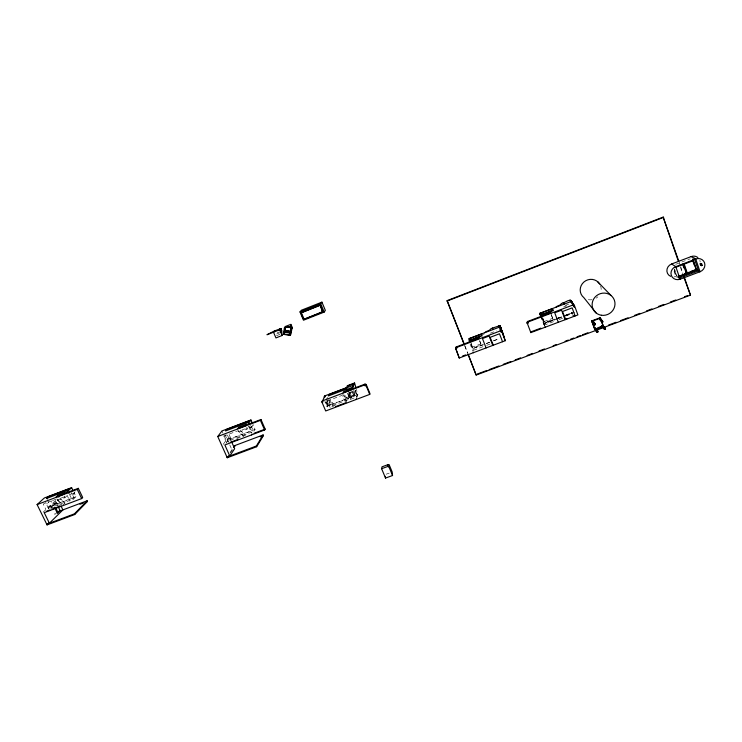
<?xml version="1.0" encoding="UTF-8"?>
<svg xmlns="http://www.w3.org/2000/svg" width="742" height="742" viewBox="0 0 742 742"><rect width="100%" height="100%" fill="white"/><g stroke="black" fill="none" stroke-linecap="round" stroke-linejoin="round"><path stroke-width="0.56" stroke-dasharray="3.71 2.78" d="M356.781 397.656L357.857 394.54L356.364 389.281M348.007 393.548L350.447 399.372L356.605 397.053L357.329 394.957L355.316 390.125M344.056 394.874L345.809 399.048L353.869 396.015L354.342 394.688L353.044 391.563M350.447 399.372L351.216 397.258L349.204 392.435M329.977 399.817L332.425 405.614L349.834 399.048L350.382 397.573L348.369 392.759M346.013 402.702L346.579 401.19L342.618 393.909M345.809 399.048L346.319 397.712L345.011 394.596M67.847 493.161L72.354 495.164L75.081 491.77M332.425 405.614L333.065 404.102L331.266 399.836M328.687 399.484L330.709 404.288L330.385 405.049L326.87 406.375L324.829 401.561M251.343 427.846L253.115 424.739L251.343 427.846L246.724 425.769M328.001 405.716L329.021 405.197L328.075 405.559L326.591 408.898M326.87 406.375L327.203 405.614L330.709 404.288M349.881 392.982L355.168 390.978L355.501 390.255L356.577 394.364L351.291 396.358L349.881 392.982L350.224 392.249L354.444 390.654M253.857 431.26L255.062 429.405L253.217 425.212M227.451 435.146L229.779 440.386L252.039 431.983L253.105 430.351L251.26 426.158M230.474 452.982L233.053 449.179M239.165 432.178L246.965 429.228L247.949 427.763L240.185 430.703L239.165 432.178L238.395 430.453M230.039 452.462L233.016 448.094M229.779 440.386L230.966 438.707L253.105 430.351M226.004 443.345L229.872 437.91L231.179 440.85M223.184 444.402L227.098 438.958L229.872 437.91M72.772 499.811L75.972 496.667L74.042 492.651M47.108 499.459L51.022 507.482L71.983 499.57L73.968 497.632L71.547 492.614M56.921 512.425L54.852 514.438L53.387 511.433M62.977 505.042L65.018 503.057L58.692 497.057M72.354 495.164L74.608 492.976M57.616 500.46L64.962 497.687L66.78 495.944L59.471 498.707L57.616 500.46L56.819 498.819M51.022 507.482L53.099 505.506L51.161 501.518M53.563 505.441L56.327 502.816L57.774 505.803M48.174 508.956L57.95 499.7L60.427 504.801M43.157 512.193L55.372 500.674L57.95 499.7M277.267 332.75L279.252 331.971M276.683 333.974L279.669 332.806M276.478 335.709L280.457 334.15M481.864 334.79L484.674 333.724M490.36 333.167L496.528 330.83M565.2 305.454L570.283 303.524M675.712 264.3L690.19 258.819M563.577 306.975L566.721 305.778M51.486 500.952L43.259 504.068L45.735 509.133M52.506 500.562L56.624 499.004L62.18 504.282M56.327 502.816L53.73 503.79L55.186 506.777M327.343 400.921L342.016 395.384L345.512 401.784M75.972 496.667L48.703 506.962L46.755 502.983M480.992 343.843L472.645 346.996L472.765 348.1L481.159 344.928L479.749 340.624M50.948 506.434L73.968 497.632M255.062 429.405L226.115 440.331L223.333 434.089M544.025 321.583L552.558 318.364L553.087 319.329L544.507 322.566L542.634 317.854M483.302 344.613L472.858 348.555L473.053 350.307M486.409 343.444L489.46 342.294M493.578 340.736L498.893 338.732M483.2 344.789L472.858 348.555L471.087 343.796M486.353 343.592L490.091 342.183M493.541 340.875L499.561 338.602M54.24 507.12L48.851 509.151L45.401 502.093M58.544 505.497L65.018 503.057M236.791 438.615L245.37 435.378L239.035 429.126M571.73 313.727L571.359 312.707L572.407 312.317M346.319 397.712L354.342 394.688M555.155 319.032L543.404 323.466L544.442 325.627M556.222 318.624L561.564 316.611M565.84 314.998L572.249 312.586M543.496 323.66L555.072 319.292M558.188 318.021L562.065 316.658M563.605 316.073L571.822 312.976M471.068 344.316L473.405 350.317L485.481 345.763M486.65 345.345L490.425 343.917M543.552 323.864L555.304 319.431M556.37 319.032L561.713 317.019M565.988 315.406L572.536 312.957M557.548 318.819L543.645 324.059L541.512 318.42M558.615 318.42L561.824 317.205M566.1 315.591L574.66 312.373M565.404 316.111L572.787 313.328M357.857 394.54L327.955 405.809L326.378 401.867M333.065 404.102L350.382 397.573M351.216 397.258L357.329 394.957M541.92 318.401L544.572 325.024L555.888 320.757M559.088 319.579L562.946 318.123M335.31 405.429L331.21 406.978L327.129 397.332M386.211 474.203L389.207 473.118M71.028 493.142L72.837 493.949M250.054 425.741L251.9 426.567M677.27 276.868L674.228 269.494M674.07 271.275L675.86 276.451L677.288 277.36M243.459 436.268L237.885 430.768L223.685 436.148L226.588 442.631M571.359 312.707L572.509 314.45M55.372 500.674L57.848 505.775M64.164 496.036L64.962 497.687M69.553 494.524L71.983 499.57M66.938 495.053L69.887 501.156M229.102 434.543L230.966 438.707M227.098 438.958L229.287 443.846M229.723 444.829L231.903 449.726M224.919 434.478L228.202 441.852M221.932 430.963L222.86 433.05M246.205 427.503L246.965 429.228M249.72 426.715L252.039 431.983M248.681 426.381L251.64 433.078M326.452 401.71L328.075 405.559M325.58 401.774L327.203 405.614M326.174 398.463L330.153 407.562M326.916 400.55L328.956 405.364M352.125 391.822L353.869 396.015M348.555 392.472L350.567 397.285L349.083 392.026M347.404 393.241L349.834 399.048M355.168 390.978L356.577 394.364M353.767 390.246L356.605 397.053M353.563 391.85L356.012 397.721M470.094 344.01L472.839 351.059M464.78 345.568L467.72 353.062M464.817 346.087L467.766 353.6M479.48 340.615L481.159 344.928M470.975 342.711L473.405 350.317M542.754 317.882L544.507 322.566M541.15 315.879L544.572 325.024M541.094 316.37L544.535 325.58M551.343 314.636L553.087 319.329M551.167 314.627L552.558 318.364M674.515 268.892L676.927 275.866M674.404 270.672L676.565 276.905M679.171 262.26L680.303 265.553M680.674 266.647L682.937 273.223M680.479 267.398L682.733 273.956M350.224 392.249L351.291 396.358M699.827 260.377A7.021 6.576 -34.4 0 1 700.151 262.084M675.86 276.451A6.975 6.557 -33.7 0 1 674.107 276.877M600.566 285.856A10.592 10.138 -30.3 0 1 600.964 291.142M597.857 296.791A10.592 10.138 -30.3 0 1 596.086 298.173M592.005 299.712A10.592 10.138 -30.3 0 1 586.644 299.202"/><path stroke-width="1.11" d="M447.176 301.206L447.185 300.593L663.172 217.1L678.791 261.165M283.555 334.373L284.353 327.797L285.447 326.48L290.901 324.337L292.292 327.51L290.428 335.421L283.555 334.373L285.447 326.48L292.292 327.51L291.281 328.836L290.428 335.421M284.242 334.132L284.78 331.878L290.317 332.722L289.779 334.967L284.242 334.132L284.78 331.878M289.779 334.967L290.317 332.722M392.546 475.52L389.049 467.126L389.383 465.262A1.085 1.03 11.9 0 0 387.973 464.659L381.991 466.839L381.62 468.712L385.525 478.061L392.546 475.52L392.203 472.033L389.383 465.262M381.62 468.712L387.639 466.523L387.973 464.659M290.79 331.563L291.662 327.612L285.781 326.721L284.882 330.45L290.79 331.563L291.662 327.612M284.891 330.672L285.781 326.721M369.729 394.392L369.97 393.603L366.307 384.764A1.085 1.048 18.2 0 0 364.897 384.161L352.339 388.91L354.565 382.965L347.312 385.71L346.542 387.658L324.875 395.857L321.972 402.192L325.692 410.966L369.729 394.392L366.056 385.534L366.307 384.764L365.305 385.144L364.897 384.161L365.055 385.914L366.056 385.534A1.085 1.057 18.2 0 0 364.647 384.922L322.547 400.847A1.085 1.039 24.1 0 0 321.972 402.192L322.965 401.821L322.547 400.847M356.141 399.511L356.42 398.704M476.012 337.944L476.772 337.406L477.31 338.139M477.792 337.981L478.21 337.471M542.068 315.09L541.679 314.042L540.927 314.923M544.192 314.376L544.971 313.829M548.904 311.872L549.683 311.325L550.221 312.067M252.299 423.116L250.917 419.972L221.932 430.963L217.749 436.509L227.256 457.749L256.676 446.721L263.41 435.637L263.104 434.942L234.676 445.636L233.572 447.268M226.941 457.035L256.361 446.016L263.104 434.942M231.615 441.824L234.667 448.687L229.77 455.978L224.845 444.968L264.616 429.98L265.163 429.099L260.961 419.499L247.847 424.47L250.917 419.972M251.473 434.933L252.057 434.042M217.749 436.509L260.405 420.362L260.961 419.499M227.256 457.749L228.545 455.838M324.189 312.085L325.348 310.388L321.917 302.142L301.373 310.239L299.991 311.928L303.478 320.219L324.189 312.085L320.72 303.766L321.917 302.142M322.622 311.992L320.21 305.008L300.881 312.929L303.626 319.45L322.622 311.992L320.21 305.008M303.626 319.45L322.928 311.547M292.292 327.51L291.244 328.836L290.27 326.443L291.328 325.135M280.587 331.887L281.7 330.552L280.439 328.743L274.67 330.867M280.003 330.533L278.834 330.125L266.972 334.735L274.726 330.802L273.501 332.212L275.941 337.916L282.127 335.495L280.003 330.533L281.125 329.207M280.059 330.644L281.181 329.309M279.66 330.19L280.782 328.864M279.762 330.264L280.884 328.929M279.855 330.348L280.977 329.012M279.929 330.44L281.051 329.105M279.307 330.069L280.318 328.725M279.428 330.097L280.559 328.762M279.548 330.134L280.671 328.808M278.834 330.125L279.966 328.789M279.066 330.069L280.077 328.752M73.068 490.647L71.622 487.642L44.325 497.993L37.1 504.569L47.061 524.9L74.747 514.521L87.463 501.453L87.139 500.785L61.187 510.552M46.727 524.223L74.423 513.844L87.139 500.785M60.927 505.821L62.903 509.912L49.389 523.221L44.232 512.685L81.657 498.578L82.705 497.52L78.3 488.338L65.955 493.022L71.622 487.642M47.061 524.9L49.464 522.535M58.266 506.795L60.195 510.774L57.459 513.455L54.537 507.445M37.1 504.569L77.233 489.368L78.3 488.338M57.876 495.424L56.021 497.168L63.358 494.385L65.194 492.651L57.876 495.424L58.674 497.066M471.513 340.105L472.135 339.864M473.006 339.539L473.628 339.307M541.345 314.877L542.495 315.053M547.642 312.818L548.588 312.707M299.991 311.928L320.72 303.766M300.881 312.929L319.885 305.444M663.71 217.323L447.176 301.011L464.399 345.011M502.946 333.418L499.82 325.664L492.614 328.057L493.022 329.522M571.692 302.402C571.145 297.486 565.395 302.597 563.234 302.792L564.124 304.155L563.299 302.717A2.885 0.529 -20.3 0 0 560.896 304.183A2.885 0.529 -20.4 0 1 558.494 305.667A2.894 0.529 -20.4 0 0 556.073 307.151M499.375 327.166L468.99 338.63L469.306 341.988L456.311 346.913A1.104 1.076 -5 0 0 455.671 348.313L459.252 358.034L505.265 340.708L500.767 327.732L499.375 327.166A1.104 1.076 -16.9 0 1 500.767 327.732M481.335 334.076L481.595 335.727L469.5 340.309L469.343 338.621L481.335 334.076L482.105 336.07M541.141 317.418L539.629 313.384L570.691 301.669L571.98 302.04L573.585 306.298M540.028 313.356L552.289 308.709L553.124 310.175L540.77 314.858L540.028 313.356L541.159 316.38M670.638 276.367A6.975 6.557 -33.7 0 1 671.566 264.013L691.145 256.593A7.021 6.576 -34.4 0 1 697.888 257.576M470.14 340.569L478.497 337.406L478.646 338.463L470.252 341.645L469.343 338.621M541.586 315.062L550.128 311.825L550.647 312.762L542.059 316.009L541.586 315.062L542.281 316.927M570.589 300.343L574.484 305.602L577.897 314.914L530.845 332.62L527.126 322.816A1.132 1.094 -21.4 0 1 527.803 321.397L541.094 316.37L539.629 313.384M573.408 306.01L574.484 305.602A1.15 1.104 -27.2 0 0 573.028 304.971L528.044 321.991A1.132 1.094 -21.3 0 0 527.367 323.419L527.126 322.816L528.183 322.418M675.554 266.749L695.718 259.004A7.16 6.697 -34.2 0 1 704.566 262.853A7.16 6.697 -34.2 0 1 700.058 271.73L680.089 279.205A7.105 6.678 -33.4 0 1 671.315 275.393A7.105 6.678 -33.4 0 1 675.758 266.563L671.566 264.013M527.367 323.419L528.425 323.011L527.803 321.397M675.183 267.519L683.271 264.458L686.35 273.446L678.271 276.488L686.684 273.826L685.942 273.371M686.61 272.685L683.54 263.725L684.198 264.106L693.325 260.655L696.395 269.661L686.573 273.139L687.305 273.585L696.729 270.042L678.021 277.128M700.225 263.892L701.644 263.837L702.145 265.321L701.255 265.664L700.225 263.892L701.255 265.664M700.754 264.171L701.644 263.837M46.727 511.164L49.974 509.939M52.144 509.123L59.722 506.267M254.07 433.282L265.163 429.099M230.233 442.343L237.783 439.496M462.461 356.123L465.688 354.908M684.82 273.798L687.917 272.639M691.015 271.47L696.172 269.522L692.611 259.079M531.615 331.618L540.825 328.149M565.988 319.171L567.055 318.772M574.54 315.953L573.473 316.352L573.093 315.322M678.299 276.979L696.942 269.958M335.709 406.579L346.013 402.702M60.195 510.774L57.607 511.748L55.669 507.769M678.921 278.213L698.5 270.849L694.197 258.197M79.951 504.272L83.169 503.067M85.311 502.26L87.463 501.453M260.247 436.825L263.41 435.637M596.958 332.249L594.518 328.391L595.576 328.001L597.653 330.821L598.024 331.85L596.958 332.249L594.592 329.003L591.643 320.915L600.102 317.743L602.931 321.852L601.855 322.251L599.712 319.542L599.341 318.522L601.474 321.221L603.042 325.849L605.537 329.049L604.47 329.448L602.291 326.647L601.929 325.627L602.986 325.237L605.537 329.049M591.643 320.915L593.962 324.031L595.028 323.633L595.409 324.662L594.333 325.061L592.302 322.316M601.474 321.221L602.55 320.822M597.764 327.816L601.985 326.239M477.189 374.07L486.956 370.425M489.126 369.618L498.893 365.973M503.234 364.359L510.83 361.521M515.171 359.907L520.596 357.876M527.108 355.455L532.533 353.424M539.044 350.994L544.47 348.972M553.152 345.735L556.407 344.52M565.089 341.283L568.344 340.068M570.515 339.261L573.77 338.046M577.026 336.831L580.281 335.616M582.451 334.809L587.877 332.778M596.559 329.541L601.985 327.519M608.496 325.089L616.092 322.26M620.433 320.637L628.029 317.808M634.54 315.378L639.966 313.347M646.477 310.926L651.903 308.895M658.414 306.465L663.84 304.443M670.351 302.013L675.777 299.991M684.458 296.754L687.713 295.539M468.183 354.676L476.16 375.062L690.477 295.14L683.688 275.412M596.577 331.229L597.653 330.821M601.929 325.627L604.09 328.428L605.166 328.02M549.664 311.955L550.323 312.057M475.084 338.658L475.733 338.76M470.363 340.133L471.012 340.235M285.781 326.944L291.662 327.834M284.882 330.45L290.781 331.349M284.474 332.268L290.011 333.102M548.264 312.113L547.206 312.864M546.808 312.67L545.741 313.421M544.971 313.365L543.914 314.107M478.247 338.046L477.839 336.998L478.97 337.174M475.65 338.083L474.62 338.816M473.86 338.76L472.83 339.502M691.145 256.593L695.718 259.004L700.058 271.73L695.412 269.096M693.325 260.655L692.638 260.284L694.336 265.274M701.617 265.042L702.145 265.321M695.699 269.263L696.395 269.661M699.771 271.757L695.82 269.188M682.603 264.078L683.271 264.458M685.682 273.037L686.536 273.408M680.089 279.205L675.758 266.563M690.477 295.14L683.864 277.239M597.514 281.58L611.056 295.52M348.369 386.341L347.979 385.877L353.637 383.735L354.017 384.198M596.076 312.957L583.843 297.625A10.592 10.138 -30.3 0 1 583.898 282.025A10.592 10.138 -30.3 0 1 599.638 283.963M601.493 320.043L602.931 321.852M595.028 323.633L592.988 320.906L595.409 324.662M480.668 336.525L479.814 336.163L479.629 337.267M472.571 339.595L471.727 339.224L471.541 340.328M598.024 331.85L595.576 328.001M542.597 314.96L542.801 313.838L543.654 314.209M550.861 311.825L551.065 310.703L551.955 311.417M570.941 300.584L572.054 302.161M570.459 300.297L571.405 301.632M570.32 300.26L571.266 301.604M570.023 300.26L571.117 301.595M569.745 300.325L573.028 304.971M544.925 326.601L545.212 327.213M74.423 513.844L74.747 514.521M77.233 489.368L81.657 498.578M234.676 445.636L234.982 446.322M256.361 446.016L256.676 446.721M260.405 420.362L264.616 429.98M325.284 396.822L324.875 395.857A1.057 1.02 24.2 0 0 324.31 397.193M301.243 312.475L303.988 318.986M493.337 345.188L490.072 337.35L499.496 333.789L502.538 341.719M565.692 319.487L562.501 311.529L572.147 307.884L575.106 315.944M530.595 331.999L530.845 332.62M456.701 347.915L456.311 346.913L456.729 348.582L455.69 348.981A1.113 1.085 -5 0 1 456.33 347.581L500.312 330.923A1.122 1.094 -16.3 0 1 501.759 331.553L505.265 340.708M455.671 348.313L459.252 358.034M447.185 300.593L463.945 343.425M468.137 354.129L476.16 375.062M486.084 347.933L482.458 338.565L489.145 336.033L492.744 345.373M500.961 328.465L504.031 336.478M558.253 322.251L554.738 312.781L561.573 310.202L565.079 319.681M552.289 308.709L553.04 310.731M550.128 311.825L550.824 313.69M572.555 302.884L574.308 307.318M593.962 324.031L594.333 325.061M600.77 319.143L600.408 318.123L591.931 321.305L594.889 329.411L603.348 326.248L601.141 320.164M600.102 317.743L600.834 319.774M604.09 328.428L604.47 329.448M500.507 328.437L501.546 331.405M684.198 264.106L687.287 273.093M682.946 265.07L683.976 268.057M663.172 217.1L678.216 260.841M354.565 382.965L355.761 387.176M500.943 327.686L501.342 329.225M500.331 326.118L501.759 331.553L500.711 331.943L498.986 325.645M500.173 325.896L500.655 327.528M500.062 325.803L500.46 327.333M499.95 325.719L500.34 327.25M499.82 325.664L500.21 327.185M499.691 325.608L500.08 327.139M499.552 325.58L499.941 327.101M499.412 325.571L499.793 327.092M499.264 325.58L499.654 327.101M499.125 325.599L499.514 327.12M473.238 352.07L473.313 352.747M469.909 340.29L470.632 339.419L471.179 340.151M385.367 476.318L385.525 478.061M281.7 330.552L282.127 335.495M570.672 301.623A1.122 1.085 -27.6 0 1 572.091 302.235M387.639 466.523A1.094 1.039 11.9 0 1 389.049 467.126M492.688 327.983A2.82 0.519 -21.1 0 0 490.156 329.494A2.82 0.519 -21.1 0 1 487.624 331.006A2.829 0.519 -21.1 0 0 485.073 332.537M353.313 385.302L352.552 387.324L346.384 389.661L347.191 387.621L353.313 385.302M351.736 388.437L351.254 389.736L343.184 392.787L343.704 391.479L351.736 388.437M346.356 387.936L345.781 389.365L328.354 395.959L329.012 394.503L346.356 387.936M246.437 424.331L245.444 425.778L237.635 428.737L238.664 427.271L246.437 424.331M248.96 420.918L247.865 422.504L225.577 430.954L226.783 429.33L248.96 420.918M69.609 488.598L67.605 490.49L46.616 498.457L48.722 496.519L69.609 488.598M601.382 315.257A11.566 11.037 -28.5 0 0 614.376 300.176A11.566 11.037 -28.5 0 0 594.917 297.254A11.566 11.037 -28.5 0 0 601.382 315.257"/></g></svg>
